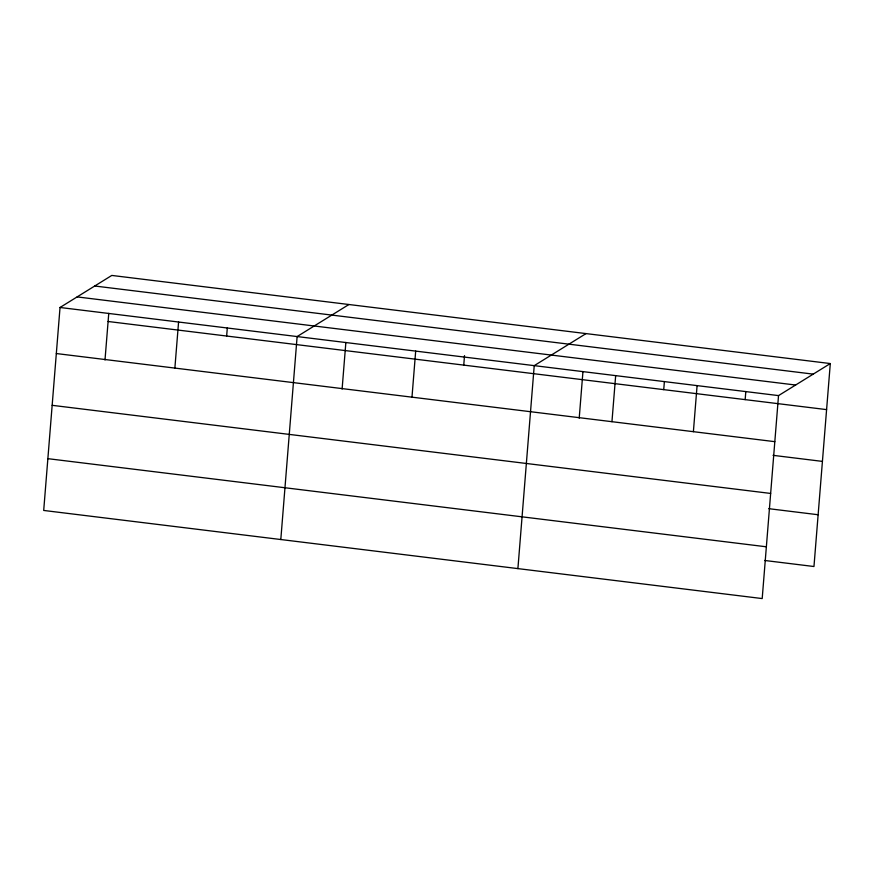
<?xml version="1.0" encoding="UTF-8"?>
<svg xmlns="http://www.w3.org/2000/svg" width="874" height="874" viewBox="0 0 874 874"><rect width="100%" height="100%" fill="white"/><g stroke="black" fill="none" stroke-linecap="round" stroke-linejoin="round"><path stroke-width="1.31" d="M830.3 363.551L111.806 275.43L60.033 307.484L43.7 510.449L762.194 598.57L778.526 395.605L830.3 363.551L813.967 566.516L764.575 560.463M105 359.99L108.758 313.362M174.876 368.085L178.58 322.025M226.65 336.031L227.306 327.903M280.805 539.531L297.127 336.556L348.912 304.513M342.105 389.072L345.864 342.444M411.982 397.167L415.685 351.097M463.755 365.113L464.52 355.631M517.9 568.613L534.232 365.638L586.017 333.595M579.211 418.154L582.958 371.526M611.953 421.694L615.667 375.623M663.737 389.64L664.393 381.512M693.388 431.68L697.091 385.62M745.161 399.626L745.817 391.497M94.72 286.006L813.213 374.127M77.12 296.909L795.613 385.03M60.033 307.484L778.526 395.605M108.103 321.49L826.596 409.611M56.329 353.544L774.812 441.665M773.031 455.332L822.423 461.396M52.156 405.317L770.649 493.439M768.749 508.679L818.14 514.742M47.862 458.664L766.356 546.796"/></g></svg>
